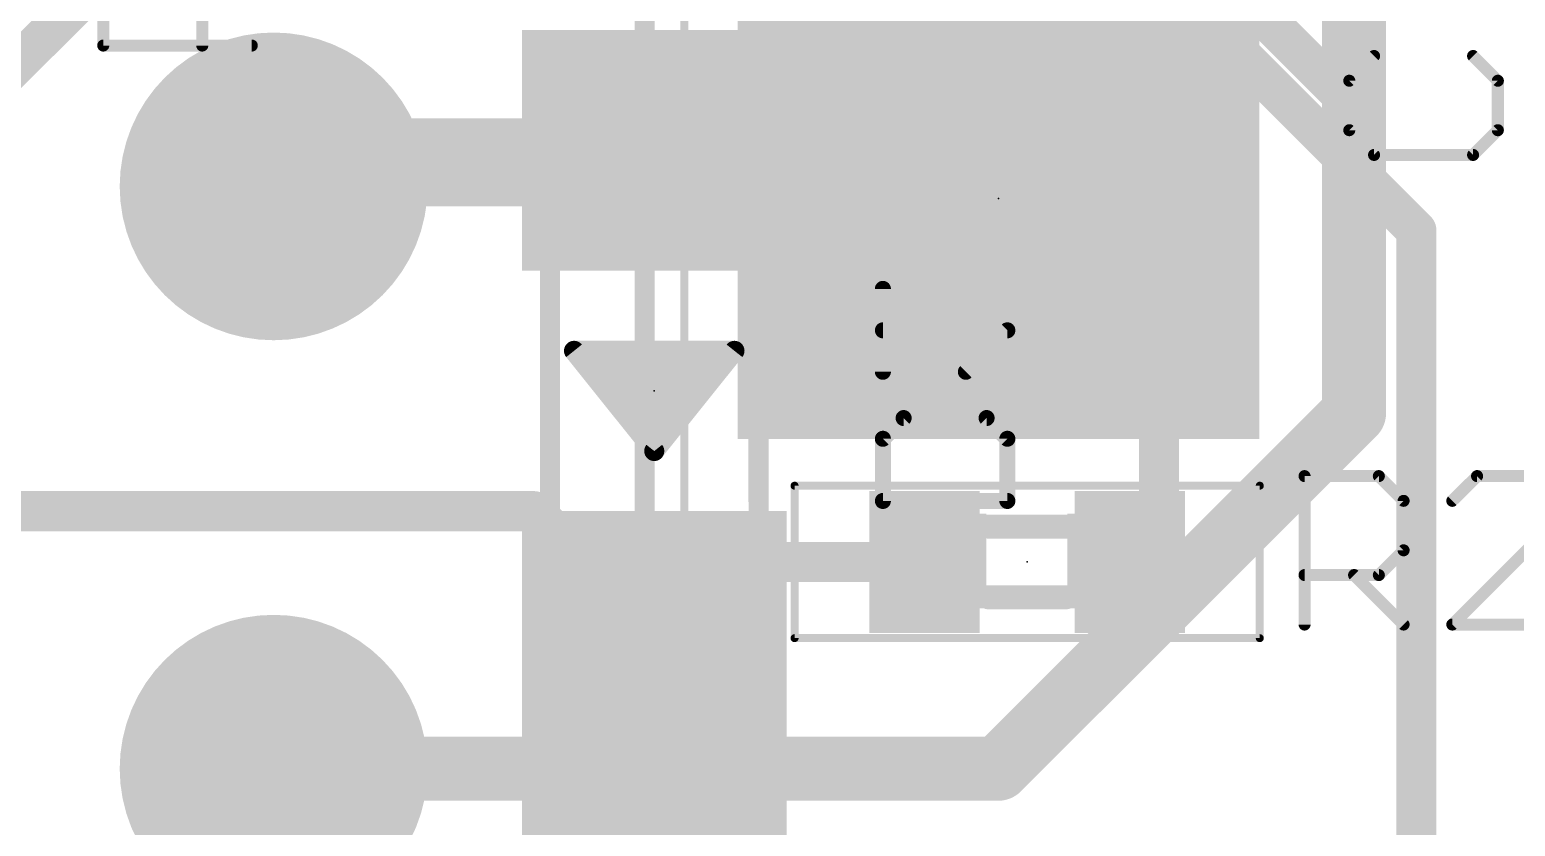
# Model space of a CAD drawing. Extents: x -0.1 to 70.5, y -0.1 to 57.
# Drawn here: x 42.53 to 51.93, y 6.89 to 11.94 of the extents above; entities that cross this region are included whole.
import ezdxf

# ---------------------------------------------------------------- set-up
doc = ezdxf.new("R2010")
doc.units = 0
for name, color, linetype in [('1', 14, 'CONTINUOUS'), ('16', 174, 'CONTINUOUS'), ('17', 94, 'CONTINUOUS'), ('21', 250, 'CONTINUOUS'), ('22', 250, 'CONTINUOUS'), ('23', 178, 'CONTINUOUS'), ('24', 178, 'CONTINUOUS'), ('25', 250, 'CONTINUOUS'), ('26', 250, 'CONTINUOUS'), ('39', 14, 'CONTINUOUS'), ('51', 250, 'CONTINUOUS'), ('52', 250, 'CONTINUOUS')]:
    doc.layers.add(name, color=color, linetype=linetype)

# ---------------------------------------------------------------- blocks, each defined once
blk = doc.blocks.new('RECT')
blk.add_solid([(-0.5, -0.5), (0.5, -0.5), (-0.5, 0.5), (0.5, 0.5)])
blk = doc.blocks.new('ROUNDP')
at = {"const_width": 0.5}
blk.add_lwpolyline([(0, -0.25, 1), (0, 0.25, 1), (0, -0.25)], format="xyb", dxfattribs=at)

msp = doc.modelspace()

# ---------------------------------------------------------------- linework, layer by layer
at = {"layer": '1'}
for points, const_width in [([(49.678, 11.761), (49.678, 13.9583)], 0.254), ([(50.215, 11.761), (49.678, 11.761)], 0.254), ([(51.308, 10.668), (50.215, 11.761)], 0.254), ([(44.046, 10.922), (44.072, 10.948)], 0.4064), ([(44.072, 10.948), (47.57, 10.948)], 0.254), ([(47.57, 10.948), (47.646, 10.872)], 0.254), ([(51.308, 6.604), (51.308, 10.668)], 0.254), ([(49.678, 9.983), (49.678, 8.7528)], 0.254), ([(45.72, 8.89), (41.656, 8.89)], 0.254), ([(46.0418, 8.5682), (45.72, 8.89)], 0.254), ([(49.678, 8.7528), (49.4934, 8.5682)], 0.254), ([(48.1934, 8.5682), (46.0418, 8.5682)], 0.254)]:
    msp.add_lwpolyline(points, dxfattribs=dict(at, const_width=const_width))
for points, const_width in [([(49.678, 11.8245, 1), (49.678, 11.6975)], 0.127), ([(50.2599, 11.8059, 1), (50.1701, 11.7161)], 0.127), ([(50.215, 11.6975, 1), (50.215, 11.8245)], 0.127), ([(49.6145, 11.761, 1), (49.7415, 11.761)], 0.127), ([(44.1438, 10.8762, 1), (44.0002, 11.0198)], 0.2032), ([(43.9742, 10.9938, 1), (44.1178, 10.8502)], 0.2032), ([(44.072, 11.0115, 1), (44.072, 10.8845)], 0.127), ([(47.6149, 10.9929, 1), (47.5251, 10.9031)], 0.127), ([(47.57, 10.8845, 1), (47.57, 11.0115)], 0.127), ([(47.6011, 10.8271, 1), (47.6909, 10.9169)], 0.127), ([(51.3715, 10.668, 1), (51.2445, 10.668)], 0.127), ([(51.2631, 10.6231, 1), (51.3529, 10.7129)], 0.127), ([(49.7415, 9.983, 1), (49.6145, 9.983)], 0.127), ([(45.7649, 8.9349, 1), (45.6751, 8.8451)], 0.127), ([(45.72, 8.8265, 1), (45.72, 8.9535)], 0.127), ([(49.7229, 8.7079, 1), (49.6331, 8.7977)], 0.127), ([(49.6145, 8.7528, 1), (49.7415, 8.7528)], 0.127), ([(46.0418, 8.6317, 1), (46.0418, 8.5047)], 0.127), ([(45.9969, 8.5233, 1), (46.0867, 8.6131)], 0.127), ([(48.1934, 8.5047, 1), (48.1934, 8.6317)], 0.127), ([(49.4485, 8.6131, 1), (49.5383, 8.5233)], 0.127)]:
    msp.add_lwpolyline(points, format="xyb", dxfattribs=dict(at, const_width=const_width))
at = {"layer": '16'}
for points, const_width in [([(50.9128, 14.0208), (50.9128, 11.4506)], 0.4064), ([(43.1754, 12.4524), (41.6704, 10.9474)], 0.254), ([(49.911, 12.4524), (50.9128, 11.4506)], 0.254), ([(50.9128, 11.4506), (50.9128, 9.5108)], 0.4064), ([(44.3, 11.176), (44.072, 10.948)], 0.4064), ([(46.482, 11.176), (44.3, 11.176)], 0.4064), ([(50.9128, 9.5108), (48.66, 7.258)], 0.4064), ([(46.482, 8.128), (46.482, 7.258)], 0.4064), ([(46.482, 6.35), (46.482, 8.128)], 0.4064), ([(46.482, 7.258), (44.072, 7.258)], 0.4064), ([(48.66, 7.258), (46.482, 7.258)], 0.4064)]:
    msp.add_lwpolyline(points, dxfattribs=dict(at, const_width=const_width))
for points, const_width in [([(51.0144, 11.4506, 1), (50.8112, 11.4506)], 0.2032), ([(50.8112, 11.4506, 1), (51.0144, 11.4506)], 0.2032), ([(50.8679, 11.4057, 1), (50.9577, 11.4955)], 0.127), ([(44.3, 11.2776, 1), (44.3, 11.0744)], 0.2032), ([(44.3718, 11.1042, 1), (44.2282, 11.2478)], 0.2032), ([(46.482, 11.0744, 1), (46.482, 11.2776)], 0.2032), ([(44.0002, 11.0198, 1), (44.1438, 10.8762)], 0.2032), ([(50.9846, 9.439, 1), (50.841, 9.5826)], 0.2032), ([(50.8112, 9.5108, 1), (51.0144, 9.5108)], 0.2032), ([(46.5836, 8.128, 1), (46.3804, 8.128)], 0.2032), ([(46.5836, 8.128, 1), (46.3804, 8.128)], 0.2032), ([(44.072, 7.3596, 1), (44.072, 7.1564)], 0.2032), ([(46.482, 7.3596, 1), (46.482, 7.1564)], 0.2032), ([(46.482, 7.1564, 1), (46.482, 7.3596)], 0.2032), ([(48.66, 7.1564, 1), (48.66, 7.3596)], 0.2032), ([(46.3804, 7.258, 1), (46.5836, 7.258)], 0.2032), ([(48.5882, 7.3298, 1), (48.7318, 7.1862)], 0.2032)]:
    msp.add_lwpolyline(points, format="xyb", dxfattribs=dict(at, const_width=const_width))
at = {"layer": '21', "const_width": 0.127}
for points in [[(46.422, 13.548), (46.422, 0.848)], [(48.027, 12.3325), (48.027, 11.5705)], [(49.297, 10.6815), (49.297, 11.0625)], [(48.027, 10.1735), (48.027, 9.4115)], [(48.027, 9.4115), (48.916, 9.4115)]]:
    msp.add_lwpolyline(points, dxfattribs=at)
at = {"layer": '21', "const_width": 0.0635}
for points in [[(47.9952, 11.5705, 1), (48.0588, 11.5705)], [(49.3288, 11.0625, 1), (49.2653, 11.0625)], [(49.2653, 10.6815, 1), (49.3288, 10.6815)], [(48.0588, 10.1735, 1), (47.9952, 10.1735)], [(48.027, 9.4433, 1), (48.027, 9.3797)], [(47.9952, 9.4115, 1), (48.0588, 9.4115)], [(48.916, 9.3797, 1), (48.916, 9.4433)]]:
    msp.add_lwpolyline(points, format="xyb", dxfattribs=at)
at = {"layer": '22', "const_width": 0.127}
for points in [[(45.822, 10.352), (45.822, 8.952)], [(47.142, 10.352), (47.142, 8.952)], [(46.99, 9.906), (45.974, 9.906)], [(45.974, 9.906), (46.482, 9.271)], [(46.101, 9.906), (46.101, 9.7473)], [(46.228, 9.906), (46.228, 9.5885)], [(46.355, 9.906), (46.355, 9.4298)], [(46.482, 9.271), (46.99, 9.906)], [(46.482, 9.906), (46.482, 9.271)], [(46.609, 9.906), (46.609, 9.4298)], [(46.736, 9.906), (46.736, 9.5885)], [(46.863, 9.906), (46.863, 9.7473)]]:
    msp.add_lwpolyline(points, dxfattribs=at)
at = {"layer": '22', "const_width": 0.0635}
for points in [[(45.8538, 10.352, 1), (45.7903, 10.352)], [(47.1738, 10.352, 1), (47.1103, 10.352)], [(45.974, 9.9378, 1), (45.974, 9.8742)], [(45.9988, 9.9258, 1), (45.9492, 9.8862)], [(46.1328, 9.906, 1), (46.0692, 9.906)], [(46.2598, 9.906, 1), (46.1962, 9.906)], [(46.3868, 9.906, 1), (46.3233, 9.906)], [(46.5138, 9.906, 1), (46.4502, 9.906)], [(46.6408, 9.906, 1), (46.5772, 9.906)], [(46.7678, 9.906, 1), (46.7043, 9.906)], [(46.8948, 9.906, 1), (46.8312, 9.906)], [(47.0148, 9.8862, 1), (46.9652, 9.9258)], [(46.99, 9.8742, 1), (46.99, 9.9378)], [(46.0692, 9.7473, 1), (46.1328, 9.7473)], [(46.8312, 9.7473, 1), (46.8948, 9.7473)], [(46.1962, 9.5885, 1), (46.2598, 9.5885)], [(46.7043, 9.5885, 1), (46.7678, 9.5885)], [(46.3233, 9.4298, 1), (46.3868, 9.4298)], [(46.5772, 9.4298, 1), (46.6408, 9.4298)], [(46.4572, 9.2908, 1), (46.5068, 9.2512)], [(46.4572, 9.2512, 1), (46.5068, 9.2908)], [(46.4502, 9.271, 1), (46.5138, 9.271)], [(45.7903, 8.952, 1), (45.8538, 8.952)], [(47.1103, 8.952, 1), (47.1738, 8.952)]]:
    msp.add_lwpolyline(points, format="xyb", dxfattribs=at)
at = {"layer": '23'}
for p in [(48.662, 10.872), (48.8434, 8.5682)]:
    msp.add_point(p, dxfattribs=at)
at = {"layer": '24'}
msp.add_point((46.482, 9.652), dxfattribs=at)
at = {"layer": '25', "const_width": 0.0762}
for points in [[(42.993, 11.8405), (42.993, 12.3108)], [(43.6201, 12.3108), (43.6201, 11.8405)], [(43.9336, 11.8405), (42.993, 11.8405)], [(51.0399, 11.7743), (50.8831, 11.6176)], [(51.8237, 11.6176), (51.6669, 11.7743)], [(50.8831, 11.6176), (50.8831, 11.304)], [(51.8237, 11.304), (51.8237, 11.6176)], [(50.8831, 11.304), (51.0399, 11.1473)], [(51.6669, 11.1473), (51.8237, 11.304)], [(51.0399, 11.1473), (51.6669, 11.1473)], [(50.5999, 8.1715), (50.5999, 9.1121)], [(50.5999, 9.1121), (51.0702, 9.1121)], [(51.0702, 9.1121), (51.227, 8.9553)], [(51.6922, 9.1121), (51.5354, 8.9553)], [(52.0057, 9.1121), (51.6922, 9.1121)], [(51.227, 8.9553), (51.227, 8.6418)], [(51.5354, 8.1715), (52.1625, 8.7986)], [(51.227, 8.6418), (51.0702, 8.485)], [(51.0702, 8.485), (50.5999, 8.485)], [(50.9134, 8.485), (51.227, 8.1715)], [(52.1625, 8.1715), (51.5354, 8.1715)]]:
    msp.add_lwpolyline(points, dxfattribs=at)
at = {"layer": '25', "const_width": 0.0381}
for points in [[(42.993, 11.8596, 1), (42.993, 11.8215)], [(42.974, 11.8405, 1), (43.0121, 11.8405)], [(43.601, 11.8405, 1), (43.6391, 11.8405)], [(43.9336, 11.8215, 1), (43.9336, 11.8596)], [(51.0533, 11.7609, 1), (51.0264, 11.7878)], [(51.6804, 11.7878, 1), (51.6535, 11.7609)], [(50.9021, 11.6176, 1), (50.864, 11.6176)], [(50.8696, 11.631, 1), (50.8966, 11.6041)], [(51.8428, 11.6176, 1), (51.8047, 11.6176)], [(51.8102, 11.6041, 1), (51.8372, 11.631)], [(50.864, 11.304, 1), (50.9021, 11.304)], [(50.8966, 11.3175, 1), (50.8696, 11.2906)], [(51.8047, 11.304, 1), (51.8428, 11.304)], [(51.8372, 11.2906, 1), (51.8102, 11.3175)], [(51.0399, 11.1663, 1), (51.0399, 11.1282)], [(51.0264, 11.1338, 1), (51.0533, 11.1607)], [(51.6535, 11.1607, 1), (51.6804, 11.1338)], [(51.6669, 11.1282, 1), (51.6669, 11.1663)], [(50.619, 9.1121, 1), (50.5809, 9.1121)], [(50.5999, 9.1312, 1), (50.5999, 9.0931)], [(51.0837, 9.1256, 1), (51.0567, 9.0986)], [(51.0702, 9.0931, 1), (51.0702, 9.1312)], [(51.6922, 9.1312, 1), (51.6922, 9.0931)], [(51.7057, 9.0986, 1), (51.6787, 9.1256)], [(51.246, 8.9553, 1), (51.2079, 8.9553)], [(51.2135, 8.9419, 1), (51.2404, 8.9688)], [(51.5219, 8.9688, 1), (51.5489, 8.9419)], [(51.2079, 8.6418, 1), (51.246, 8.6418)], [(51.2404, 8.6283, 1), (51.2135, 8.6553)], [(50.5999, 8.5041, 1), (50.5999, 8.466)], [(50.9269, 8.4985, 1), (50.9, 8.4716)], [(51.0567, 8.4985, 1), (51.0837, 8.4716)], [(51.0702, 8.466, 1), (51.0702, 8.5041)], [(50.5809, 8.1715, 1), (50.619, 8.1715)], [(51.2135, 8.158, 1), (51.2404, 8.185)], [(51.5354, 8.1905, 1), (51.5354, 8.1524)], [(51.5219, 8.185, 1), (51.5489, 8.158)]]:
    msp.add_lwpolyline(points, format="xyb", dxfattribs=at)
at = {"layer": '26', "const_width": 0.1016}
for points in [[(47.9298, 9.7732), (47.9298, 10.2986)], [(48.7179, 10.0359), (47.9298, 10.0359)], [(48.4552, 9.7732), (48.7179, 10.0359)], [(47.9298, 9.3487), (48.0611, 9.48)], [(48.0611, 9.48), (48.5865, 9.48)], [(48.5865, 9.48), (48.7179, 9.3487)], [(47.9298, 8.9546), (47.9298, 9.3487)], [(48.7179, 9.3487), (48.7179, 8.9546)], [(48.7179, 8.9546), (47.9298, 8.9546)]]:
    msp.add_lwpolyline(points, dxfattribs=at)
at = {"layer": '26', "const_width": 0.0508}
for points in [[(47.9552, 10.2986, 1), (47.9044, 10.2986)], [(47.9298, 10.0613, 1), (47.9298, 10.0105)], [(48.7358, 10.018, 1), (48.6999, 10.0539)], [(48.7179, 10.0105, 1), (48.7179, 10.0613)], [(47.9044, 9.7732, 1), (47.9552, 9.7732)], [(48.4372, 9.7912, 1), (48.4731, 9.7553)], [(48.0611, 9.5054, 1), (48.0611, 9.4546)], [(48.0791, 9.4621, 1), (48.0432, 9.498)], [(48.6045, 9.498, 1), (48.5686, 9.4621)], [(48.5865, 9.4546, 1), (48.5865, 9.5054)], [(47.9552, 9.3487, 1), (47.9044, 9.3487)], [(47.9118, 9.3666, 1), (47.9478, 9.3307)], [(48.7433, 9.3487, 1), (48.6925, 9.3487)], [(48.6999, 9.3307, 1), (48.7358, 9.3666)], [(47.9298, 8.98, 1), (47.9298, 8.9292)], [(47.9044, 8.9546, 1), (47.9552, 8.9546)], [(48.6925, 8.9546, 1), (48.7433, 8.9546)], [(48.7179, 8.9292, 1), (48.7179, 8.98)]]:
    msp.add_lwpolyline(points, format="xyb", dxfattribs=at)
at = {"layer": '39'}
for points, const_width in [([(46.672, 13.798), (46.672, 0.598)], 0.05), ([(47.3704, 8.0852), (47.3704, 9.0512)], 0.0508), ([(47.3704, 9.0512), (50.3164, 9.0512)], 0.0508), ([(50.3164, 9.0512), (50.3164, 8.0852)], 0.0508), ([(50.3164, 8.0852), (47.3704, 8.0852)], 0.0508)]:
    msp.add_lwpolyline(points, dxfattribs=dict(at, const_width=const_width))
at = {"layer": '39', "const_width": 0.0254}
for points in [[(47.3831, 9.0512, 1), (47.3577, 9.0512)], [(47.3704, 9.0639, 1), (47.3704, 9.0385)], [(50.3291, 9.0512, 1), (50.3037, 9.0512)], [(50.3164, 9.0385, 1), (50.3164, 9.0639)], [(47.3704, 8.0979, 1), (47.3704, 8.0725)], [(47.3577, 8.0852, 1), (47.3831, 8.0852)], [(50.3037, 8.0852, 1), (50.3291, 8.0852)], [(50.3164, 8.0725, 1), (50.3164, 8.0979)]]:
    msp.add_lwpolyline(points, format="xyb", dxfattribs=at)
at = {"layer": '51'}
for points, const_width in [([(46.422, 13.548), (46.422, 0.848)], 0.127), ([(48.5984, 8.7922), (49.0884, 8.7922)], 0.1524), ([(49.0884, 8.3442), (48.5984, 8.3442)], 0.1524)]:
    msp.add_lwpolyline(points, dxfattribs=dict(at, const_width=const_width))
at = {"layer": '51', "const_width": 0.0762}
for points in [[(48.5984, 8.8303, 1), (48.5984, 8.7541)], [(49.0884, 8.7541, 1), (49.0884, 8.8303)], [(48.5984, 8.3823, 1), (48.5984, 8.3061)], [(49.0884, 8.3061, 1), (49.0884, 8.3823)]]:
    msp.add_lwpolyline(points, format="xyb", dxfattribs=at)
at = {"layer": '52', "const_width": 0.0635}
for points in [[(45.8216, 11.3602, 1), (45.8216, 11.2966)], [(45.8534, 11.3284, 1), (45.7899, 11.3284)], [(47.1742, 11.3284, 1), (47.1106, 11.3284)], [(47.1424, 11.2966, 1), (47.1424, 11.3602)], [(45.8216, 8.0074, 1), (45.8216, 7.9439)], [(45.7899, 7.9756, 1), (45.8534, 7.9756)], [(47.1106, 7.9756, 1), (47.1742, 7.9756)], [(47.1424, 7.9439, 1), (47.1424, 8.0074)]]:
    msp.add_lwpolyline(points, format="xyb", dxfattribs=at)
at = {"layer": '52', "const_width": 0.127}
for points in [[(47.1424, 11.3284), (45.8216, 11.3284)], [(45.8216, 11.3284), (45.8216, 7.9756)], [(47.1424, 7.9756), (47.1424, 11.3284)], [(45.8216, 7.9756), (47.1424, 7.9756)]]:
    msp.add_lwpolyline(points, dxfattribs=at)

# ---------------------------------------------------------------- block references
at = {"layer": '1'}
for p, xscale, yscale, rotation in [((49.678, 11.761), 1.016, 1.143, 90), ((47.646, 10.872), 1.016, 1.143, 90), ((49.678, 9.983), 1.016, 1.143, 270), ((48.1934, 8.5682), 0.7, 0.9, 180), ((49.4934, 8.5682), 0.7, 0.9, 180)]:
    msp.add_blockref('RECT', p, dxfattribs=dict(at, xscale=xscale, yscale=yscale, rotation=rotation))
at = {"layer": '16', "xscale": 1.524, "yscale": 1.6764}
for p, rotation in [((46.482, 11.176), 90), ((46.482, 8.128), 90), ((46.482, 6.35), 270)]:
    msp.add_blockref('RECT', p, dxfattribs=dict(at, rotation=rotation))
at = {"layer": '17', "xscale": 1.95, "yscale": 1.95, "rotation": 180}
for p in [(44.072, 10.948), (44.072, 10.948), (44.072, 7.258), (44.072, 7.258)]:
    msp.add_blockref('ROUNDP', p, dxfattribs=at)
at = {"layer": '39', "xscale": 3.048, "yscale": 3.302, "rotation": 90}
msp.add_blockref('RECT', (48.662, 10.872), dxfattribs=at)
at = {"layer": '51'}
for p, xscale, yscale, rotation in [((49.6653, 11.8118), 0.4572, 0.5842, 90), ((47.6587, 10.872), 0.4572, 0.5842, 90), ((49.6653, 9.9322), 0.4572, 0.5842, 90), ((48.4346, 8.5731), 0.3, 0.5999, 180), ((49.2474, 8.5731), 0.3, 0.5999, 180)]:
    msp.add_blockref('RECT', p, dxfattribs=dict(at, xscale=xscale, yscale=yscale, rotation=rotation))

doc.saveas('drawing.dxf')
